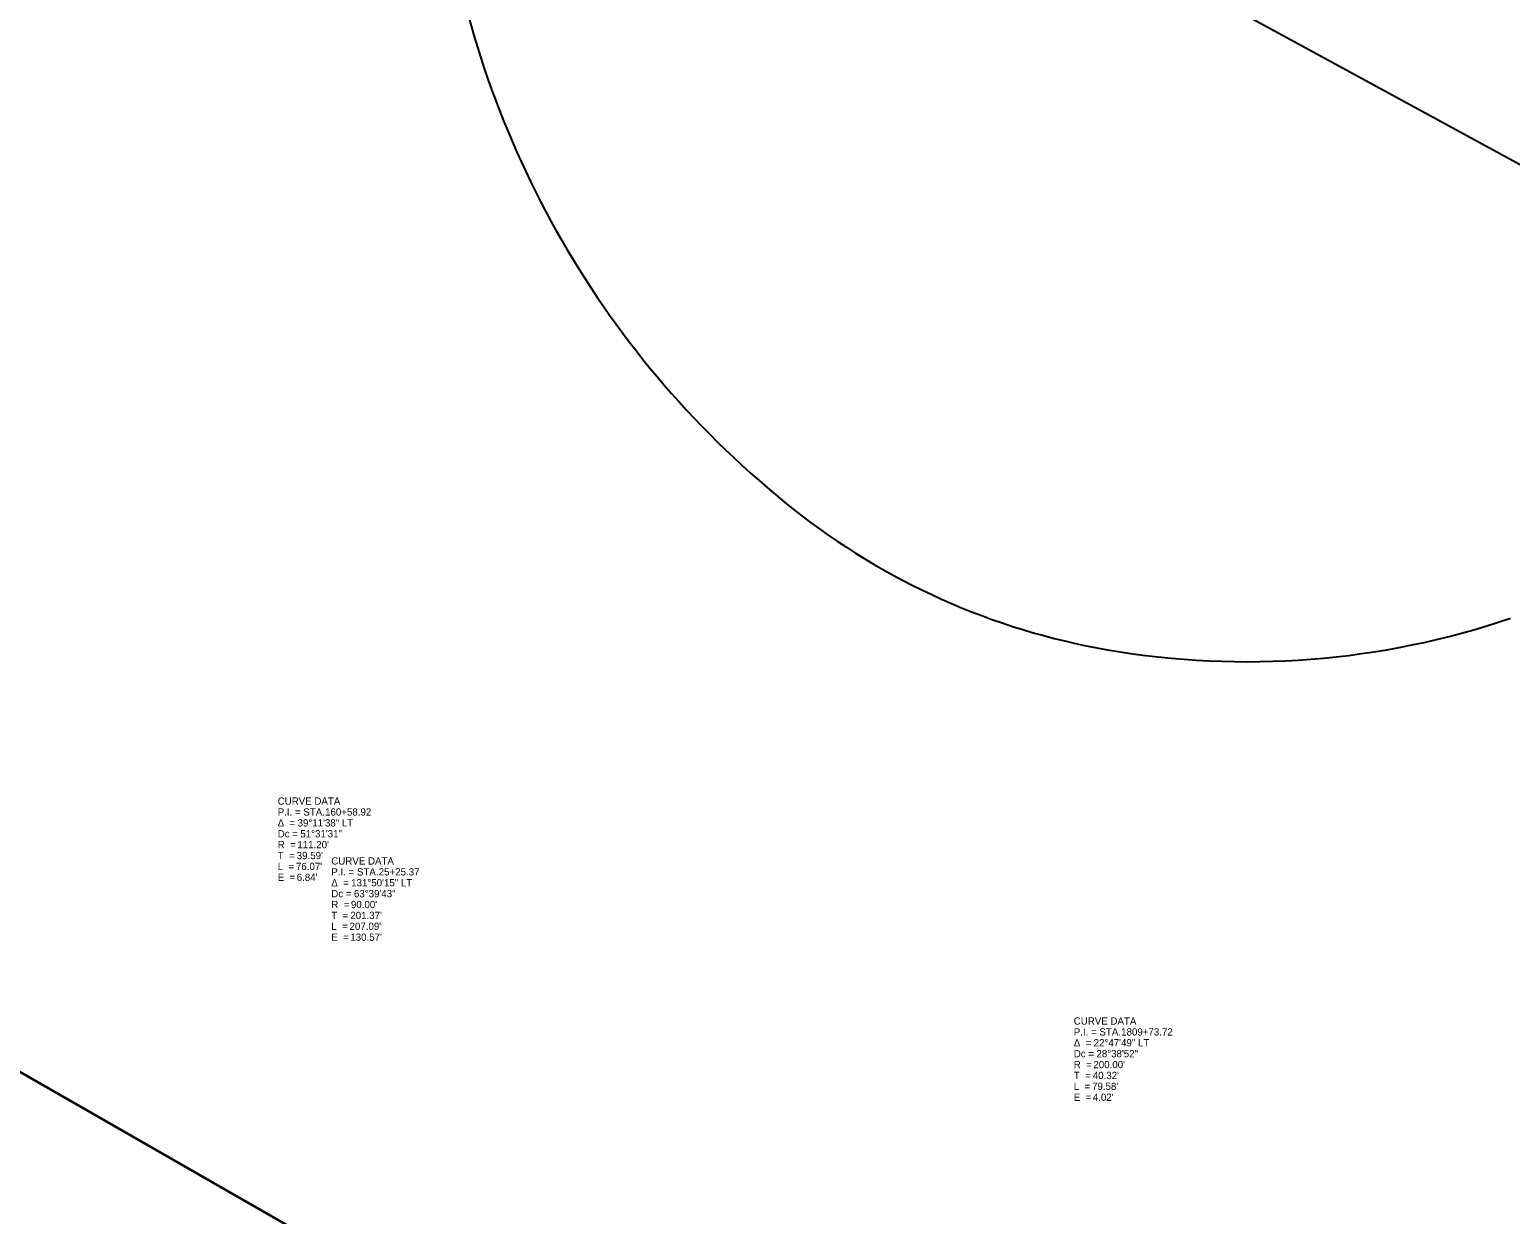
# Model space of a CAD drawing. Extents: x 152338 to 153512, y 329809 to 331515.
# Drawn here: x 152618.3 to 152789.6, y 330901.4 to 331038.5 of the extents above; entities that cross this region are included whole.
import ezdxf

# ---------------------------------------------------------------- set-up
doc = ezdxf.new("R2010")
doc.units = 0
for name, color, linetype in [('Default', 7, 'Continuous'), ('GE_P_Alignment_100_Curve_Data', 7, 'Continuous'), ('SC_Scratch1', 7, 'Continuous')]:
    doc.layers.add(name, color=color, linetype=linetype)

msp = doc.modelspace()

# ---------------------------------------------------------------- linework, layer by layer
at = {"layer": 'Default'}
for points in [[(152551.28, 330955.68), (152746.81, 330843.46), (152791.03, 330814.74), (152887.43, 330970.2), (152887.43, 330970.2), (152638.64, 331105.7), (152575.16, 330986.19)], [(152552.61, 330954.95), (152526.67, 330971.36), (152437.81, 330814.7), (152446.98, 330809.34), (152695.31, 330674.24), (152765.95, 330831.02), (152748.14, 330842.73)]]:
    msp.add_lwpolyline(points, close=True, dxfattribs=at)
at = {"layer": 'SC_Scratch1'}
for centre, radius, start, end in [((152774.94, 331068.89), 109.72, 188.3973, 231.5188), ((152756.65, 331045.88), 80.32, 231.5188, 260.2325), ((152759.14, 331060.34), 95, 260.2325, 288.7073)]:
    msp.add_arc(centre, radius, start, end, dxfattribs=at)

# ---------------------------------------------------------------- texts
at = {"layer": 'GE_P_Alignment_100_Curve_Data'}
for s, p in [('CURVE DATA', (152647.03, 330948.79)), ('Δ  = ', (152647.03, 330946.27)), ('P.I. = STA. ', (152647.03, 330947.53)), ('39°11\'38" LT', (152649.33, 330946.27)), ('160+58.92', (152652.51, 330947.53)), ('Dc = ', (152647.03, 330945.01)), ('51°31\'31"', (152649.65, 330945.01)), ('R  = ', (152647.03, 330943.75)), ("111.20'", (152649.3, 330943.75)), ('T  = ', (152647.03, 330942.49)), ('L  = ', (152647.03, 330941.23)), ("76.07'", (152649.14, 330941.23)), ("39.59'", (152649.23, 330942.49)), ('CURVE DATA', (152653.23, 330941.86)), ('E  = ', (152647.03, 330939.97)), ("6.84'", (152649.23, 330939.97)), ('Δ  = ', (152653.23, 330939.34)), ('P.I. = STA. ', (152653.23, 330940.6)), ('131°50\'15" LT', (152655.53, 330939.34)), ('25+25.37', (152658.71, 330940.6)), ('Dc = ', (152653.23, 330938.08)), ('63°39\'43"', (152655.85, 330938.08)), ('R  = ', (152653.23, 330936.82)), ("90.00'", (152655.5, 330936.82)), ('T  = ', (152653.23, 330935.56)), ('L  = ', (152653.23, 330934.3)), ("207.09'", (152655.34, 330934.3)), ("201.37'", (152655.43, 330935.56)), ('E  = ', (152653.23, 330933.04)), ("130.57'", (152655.43, 330933.04)), ('CURVE DATA', (152739.11, 330923.34)), ('P.I. = STA. ', (152739.11, 330922.08)), ('1809+73.72', (152744.59, 330922.08)), ('Δ  = ', (152739.11, 330920.82)), ('22°47\'49" LT', (152741.41, 330920.82)), ('Dc = ', (152739.11, 330919.56)), ('28°38\'52"', (152741.73, 330919.56)), ('T  = ', (152739.11, 330917.04)), ('R  = ', (152739.11, 330918.3)), ("40.32'", (152741.31, 330917.04)), ("200.00'", (152741.38, 330918.3)), ('L  = ', (152739.11, 330915.78)), ("79.58'", (152741.22, 330915.78)), ('E  = ', (152739.11, 330914.52)), ("4.02'", (152741.31, 330914.52))]:
    msp.add_text(s, height=0.84, dxfattribs=at).set_placement(p)

doc.saveas('drawing.dxf')
